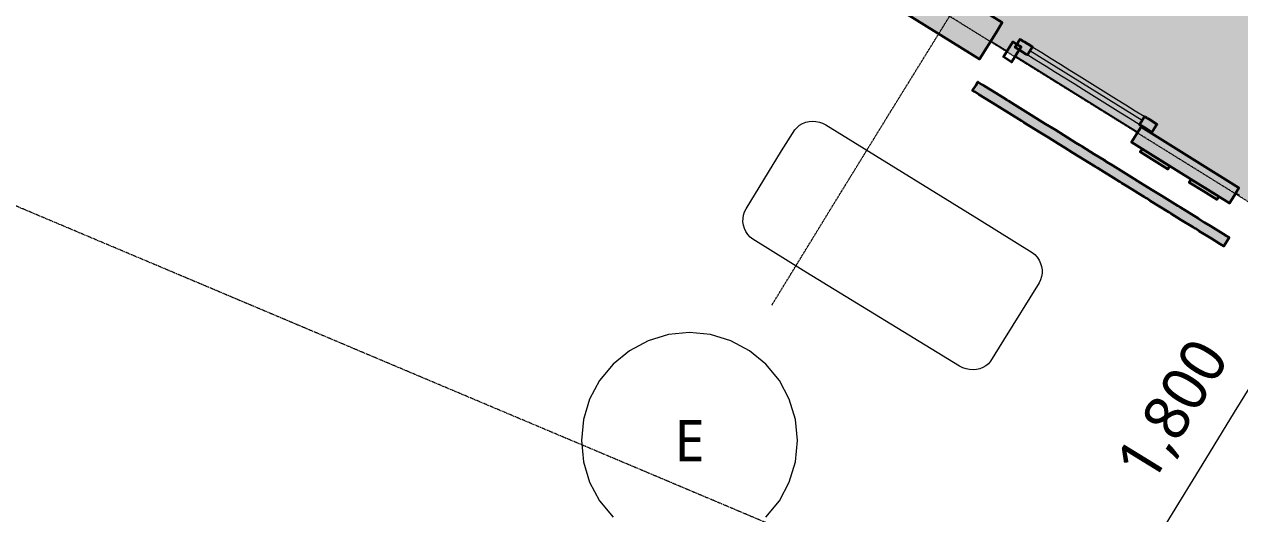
# Model space of a CAD drawing. Header units: millimetres. Extents: x -31757 to 121236, y -27283 to 63658.
# Drawn here: x 34994 to 40053, y 3077 to 5113 of the extents above; entities that cross this region are included whole.
import ezdxf

# ---------------------------------------------------------------- set-up
doc = ezdxf.new("R2010")
doc.units = ezdxf.units.MM
doc.linetypes.add('DASHDOT', pattern=[3.556, 2.54, -0.508, 0, -0.508])
doc.linetypes.add('PHANTOM', pattern=[6.35, 3.175, -0.635, 0.635, -0.635, 0.635, -0.635])
for name, color, linetype, lineweight in [('01_切断（構造・壁）', 7, 'Continuous', 35), ('03_切断（ガラス）', 5, 'Continuous', 13), ('06_部屋の色', 8, 'Continuous', 0), ('10_見えがかり', 7, 'Continuous', 13), ('20_上部（屋根の外形・梁）', 8, 'PHANTOM', 9), ('40_通り芯', 1, 'DASHDOT', 9), ('41_通り芯の符号', 1, 'Continuous', 13), ('50_寸法', 3, 'Continuous', 9)]:
    doc.layers.add(name, color=color, linetype=linetype, lineweight=lineweight)
doc.styles.add('JP', font='NotoSansCJKjp-Regular.otf')

msp = doc.modelspace()

# ---------------------------------------------------------------- hatches: boundary and pattern name
at = {"layer": '01_切断（構造・壁）'}
for points in [[(38630.3, 5179.3), (38677, 5254.5), (38725.2, 5332.2), (39065.2, 5121.2), (39037.6, 5076.9), (38970.2, 4968.3)], [(39122.6, 5014.7), (39121.1, 5015.7), (39118.4, 5017.4), (39119, 5018.4), (39120.1, 5020.2), (39120.8, 5021.2), (39121.9, 5023), (39122.5, 5024.1), (39123.7, 5025.9), (39124.3, 5026.9), (39125.4, 5028.7), (39126.1, 5029.7), (39127.2, 5031.5), (39127.8, 5032.6), (39128.9, 5034.4), (39129.6, 5035.4), (39130.7, 5037.2), (39131.3, 5038.2), (39132.4, 5040), (39133.1, 5041.1), (39134.2, 5042.9), (39134.8, 5043.9), (39136, 5045.7), (39136.6, 5046.7), (39137.7, 5048.5), (39138.4, 5049.6), (39139.5, 5051.4), (39141, 5050.4), (39143.7, 5048.7), (39145.3, 5047.7), (39148, 5046.1), (39149.5, 5045.1), (39152.2, 5043.4), (39153.8, 5042.5), (39156.5, 5040.8), (39158, 5039.8), (39160.7, 5038.2), (39162.3, 5037.2), (39165, 5035.5), (39166.5, 5034.6), (39169.2, 5032.9), (39170.8, 5031.9), (39173.5, 5030.3), (39175, 5029.3), (39177.7, 5027.6), (39179.3, 5026.7), (39182, 5025), (39183.5, 5024), (39186.2, 5022.4), (39187.8, 5021.4), (39190.5, 5019.7), (39189.8, 5018.7), (39188.7, 5016.9), (39188, 5015.8), (39186.9, 5014.1), (39186.3, 5013), (39185.2, 5011.2), (39184.5, 5010.2), (39183.4, 5008.4), (39182.8, 5007.3), (39181.7, 5005.6), (39181, 5004.5), (39179.9, 5002.7), (39179.3, 5001.7), (39178.1, 4999.9), (39177.5, 4998.8), (39176.4, 4997.1), (39175.7, 4996), (39174.6, 4994.2), (39174, 4993.2), (39172.9, 4991.4), (39172.2, 4990.4), (39171.1, 4988.6), (39170.5, 4987.5), (39169.4, 4985.7), (39167.8, 4986.7), (39165.1, 4988.4), (39163.5, 4989.3), (39160.9, 4991), (39159.3, 4992), (39156.6, 4993.6), (39155, 4994.6), (39152.4, 4996.3), (39150.8, 4997.2), (39148.1, 4998.9), (39146.6, 4999.9), (39143.9, 5001.6), (39142.3, 5002.5), (39139.6, 5004.2), (39138.1, 5005.2), (39135.4, 5006.8), (39133.8, 5007.8), (39131.1, 5009.5), (39129.6, 5010.4), (39126.9, 5012.1), (39125.3, 5013.1)], [(39039.9, 4826.1), (39079.5, 4801.7), (39082, 4800.1), (39091.3, 4794.3), (39091.3, 4794.3), (39116.8, 4778.5), (39117.2, 4778.3), (39184, 4736.9), (39244, 4699.8), (39286.1, 4673.7), (39320.8, 4652.1), (39321.2, 4651.9), (39371.9, 4620.5), (39371.9, 4620.5), (39388.1, 4610.5), (39397.4, 4604.7), (39397.4, 4604.7), (39448, 4573.4), (39487.8, 4548.7), (39490.1, 4547.3), (39499.4, 4541.6), (39499.4, 4541.6), (39524.9, 4525.8), (39525.3, 4525.5), (39592.1, 4484.1), (39652, 4447), (39694.1, 4420.9), (39728.7, 4399.5), (39796.1, 4357.7), (39805.4, 4352), (39805.4, 4352), (39881.9, 4304.6), (39881.9, 4304.6), (39898.1, 4294.6), (39907.4, 4288.8), (39907.4, 4288.8), (39932.6, 4273.2), (39983.9, 4241.4), (39983.9, 4241.4), (40000.2, 4231.4), (40009.4, 4225.6), (40005.2, 4218.7), (40001.4, 4212.6), (39987.3, 4189.9), (39971.1, 4199.9), (39936.3, 4221.5), (39885.3, 4253), (39885.3, 4253), (39869.1, 4263.1), (39859.8, 4268.8), (39859.8, 4268.8), (39808.8, 4300.4), (39767, 4326.2), (39757.8, 4332), (39757.8, 4332), (39757.7, 4332), (39757.7, 4332), (39681.2, 4379.4), (39681.2, 4379.4), (39665, 4389.4), (39655.7, 4395.2), (39655.7, 4395.2), (39630.2, 4411), (39604.8, 4426.7), (39604.7, 4426.7), (39579.2, 4442.5), (39579.2, 4442.5), (39563, 4452.6), (39553.7, 4458.3), (39553.7, 4458.3), (39528.2, 4474.1), (39477.2, 4505.7), (39477.2, 4505.7), (39460.9, 4515.7), (39460.9, 4515.7), (39460.9, 4515.7), (39451.6, 4521.5), (39451.6, 4521.5), (39358.9, 4578.9), (39324.1, 4600.5), (39298.6, 4616.2), (39256.9, 4642.1), (39222.1, 4663.6), (39154.9, 4705.2), (39145.5, 4711), (39145.5, 4711), (39052.8, 4768.4), (39018, 4790), (38967, 4821.5), (38967, 4821.5), (38950.8, 4831.6), (38941.5, 4837.3), (38955.7, 4860.2), (38963.8, 4873.3), (38980, 4863.3), (38989.3, 4857.5), (38989.3, 4857.5)], [(39640.9, 4693.1), (39639.4, 4694), (39636.7, 4695.7), (39637.3, 4696.7), (39638.4, 4698.5), (39639.1, 4699.6), (39640.2, 4701.4), (39640.8, 4702.4), (39641.9, 4704.2), (39642.6, 4705.2), (39643.7, 4707), (39644.3, 4708.1), (39645.5, 4709.9), (39646.1, 4710.9), (39647.2, 4712.7), (39647.9, 4713.7), (39649, 4715.5), (39649.6, 4716.6), (39650.7, 4718.4), (39651.4, 4719.4), (39652.5, 4721.2), (39653.1, 4722.2), (39654.2, 4724), (39654.9, 4725.1), (39656, 4726.8), (39656.7, 4727.9), (39657.8, 4729.7), (39659.3, 4728.7), (39662, 4727), (39663.6, 4726.1), (39666.3, 4724.4), (39667.8, 4723.4), (39670.5, 4721.8), (39672.1, 4720.8), (39674.8, 4719.1), (39676.3, 4718.2), (39679, 4716.5), (39680.6, 4715.5), (39683.3, 4713.9), (39684.8, 4712.9), (39687.5, 4711.2), (39689.1, 4710.3), (39691.7, 4708.6), (39693.3, 4707.6), (39696, 4706), (39697.6, 4705), (39700.2, 4703.3), (39701.8, 4702.3), (39704.5, 4700.7), (39706.1, 4699.7), (39708.7, 4698), (39708.1, 4697), (39707, 4695.2), (39706.3, 4694.2), (39705.2, 4692.4), (39704.6, 4691.3), (39703.5, 4689.5), (39702.8, 4688.5), (39701.7, 4686.7), (39701.1, 4685.7), (39700, 4683.9), (39699.3, 4682.8), (39698.2, 4681), (39697.5, 4680), (39696.4, 4678.2), (39695.8, 4677.2), (39694.7, 4675.4), (39694, 4674.3), (39692.9, 4672.6), (39692.3, 4671.5), (39691.2, 4669.7), (39690.5, 4668.7), (39689.4, 4666.9), (39688.8, 4665.8), (39687.6, 4664.1), (39686.1, 4665), (39683.4, 4666.7), (39681.8, 4667.7), (39679.2, 4669.3), (39677.6, 4670.3), (39674.9, 4672), (39673.3, 4672.9), (39670.7, 4674.6), (39669.1, 4675.6), (39666.4, 4677.2), (39664.8, 4678.2), (39662.2, 4679.9), (39660.6, 4680.8), (39657.9, 4682.5), (39656.3, 4683.5), (39653.7, 4685.1), (39652.1, 4686.1), (39649.4, 4687.8), (39647.8, 4688.8), (39645.2, 4690.4), (39643.6, 4691.4)], [(40010.8, 4369.3), (39799.2, 4500.7), (39603, 4622.4), (39623.5, 4655.5), (39642.5, 4686.2), (39854.1, 4554.8), (40050.4, 4433.1), (40050.4, 4433.1), (40050.4, 4433.1), (40029.8, 4400), (40010.8, 4369.3), (40010.8, 4369.3)], [(39699.2, 4545.1), (39639.7, 4582), (39643.8, 4588.6), (39647.6, 4594.8), (39707.1, 4557.8), (39762.3, 4523.6), (39758.2, 4517), (39754.4, 4510.8)], [(39903.1, 4418.5), (39843.6, 4455.5), (39847.7, 4462.1), (39851.5, 4468.2), (39911, 4431.3), (39966.2, 4397), (39962.1, 4390.4), (39958.3, 4384.3)]]:
    msp.add_hatch(color=7, dxfattribs=at).paths.add_polyline_path(points)
at = {"layer": '06_部屋の色', "true_color": 0xe9dfcf}
for points in [[(30053.3, 10701.9), (31599.1, 13152.3), (41587.5, 6748.4), (40839.8, 5563.1), (40869.4, 5544.4), (40121.8, 4359.3), (30142.6, 10553), (30185, 10620.1)], [(40121.8, 4359.3), (38847.3, 5150.3), (40354.2, 7539.1), (41587.5, 6748.4), (40839.8, 5563.1), (40869.4, 5544.4)]]:
    msp.add_hatch(color=8, dxfattribs=at).paths.add_polyline_path(points)

# ---------------------------------------------------------------- linework, layer by layer
at = {"layer": '01_切断（構造・壁）'}
for points in [[(38630.3, 5179.3), (38677, 5254.5), (38725.2, 5332.2), (39065.2, 5121.2), (39037.6, 5076.9), (38970.2, 4968.3), (38630.3, 5179.3)], [(39124.6, 4989.4), (39104, 4956.3), (39104, 4956.3), (39104, 4956.3), (39086.2, 4967.3), (39070, 4977.4), (39070, 4977.4), (39070, 4977.4), (39088.8, 5007.6), (39109.3, 5040.7), (39127.1, 5029.6), (39143.3, 5019.6), (39143.3, 5019.6), (39143.3, 5019.6), (39128.9, 4996.5), (39124.6, 4989.4)], [(39122.6, 5014.7), (39121.1, 5015.7), (39118.4, 5017.4), (39119, 5018.4), (39120.1, 5020.2), (39120.8, 5021.2), (39121.9, 5023), (39122.5, 5024.1), (39123.7, 5025.9), (39124.3, 5026.9), (39125.4, 5028.7), (39126.1, 5029.7), (39127.2, 5031.5), (39127.8, 5032.6), (39128.9, 5034.4), (39129.6, 5035.4), (39130.7, 5037.2), (39131.3, 5038.2), (39132.4, 5040), (39133.1, 5041.1), (39134.2, 5042.9), (39134.8, 5043.9), (39136, 5045.7), (39136.6, 5046.7), (39137.7, 5048.5), (39138.4, 5049.6), (39139.5, 5051.4), (39141, 5050.4), (39143.7, 5048.7), (39145.3, 5047.7), (39148, 5046.1), (39149.5, 5045.1), (39152.2, 5043.4), (39153.8, 5042.5), (39156.5, 5040.8), (39158, 5039.8), (39160.7, 5038.2), (39162.3, 5037.2), (39165, 5035.5), (39166.5, 5034.6), (39169.2, 5032.9), (39170.8, 5031.9), (39173.5, 5030.3), (39175, 5029.3), (39177.7, 5027.6), (39179.3, 5026.7), (39182, 5025), (39183.5, 5024), (39186.2, 5022.4), (39187.8, 5021.4), (39190.5, 5019.7), (39189.8, 5018.7), (39188.7, 5016.9), (39188, 5015.8), (39186.9, 5014.1), (39186.3, 5013), (39185.2, 5011.2), (39184.5, 5010.2), (39183.4, 5008.4), (39182.8, 5007.3), (39181.7, 5005.6), (39181, 5004.5), (39179.9, 5002.7), (39179.3, 5001.7), (39178.1, 4999.9), (39177.5, 4998.8), (39176.4, 4997.1), (39175.7, 4996), (39174.6, 4994.2), (39174, 4993.2), (39172.9, 4991.4), (39172.2, 4990.4), (39171.1, 4988.6), (39170.5, 4987.5), (39169.4, 4985.7), (39167.8, 4986.7), (39165.1, 4988.4), (39163.5, 4989.3), (39160.9, 4991), (39159.3, 4992), (39156.6, 4993.6), (39155, 4994.6), (39152.4, 4996.3), (39150.8, 4997.2), (39148.1, 4998.9), (39146.6, 4999.9), (39143.9, 5001.6), (39142.3, 5002.5), (39139.6, 5004.2), (39138.1, 5005.2), (39135.4, 5006.8), (39133.8, 5007.8), (39131.1, 5009.5), (39129.6, 5010.4), (39126.9, 5012.1), (39125.3, 5013.1), (39122.6, 5014.7)], [(39039.9, 4826.1), (39079.5, 4801.7), (39082, 4800.1), (39091.3, 4794.3), (39091.3, 4794.3), (39116.8, 4778.5), (39117.2, 4778.3), (39184, 4736.9), (39244, 4699.8), (39286.1, 4673.7), (39320.8, 4652.1), (39321.2, 4651.9), (39371.9, 4620.5), (39371.9, 4620.5), (39388.1, 4610.5), (39397.4, 4604.7), (39397.4, 4604.7), (39448, 4573.4), (39487.8, 4548.7), (39490.1, 4547.3), (39499.4, 4541.6), (39499.4, 4541.6), (39524.9, 4525.8), (39525.3, 4525.5), (39592.1, 4484.1), (39652, 4447), (39694.1, 4420.9), (39728.7, 4399.5), (39796.1, 4357.7), (39805.4, 4352), (39805.4, 4352), (39881.9, 4304.6), (39881.9, 4304.6), (39898.1, 4294.6), (39907.4, 4288.8), (39907.4, 4288.8), (39932.6, 4273.2), (39983.9, 4241.4), (39983.9, 4241.4), (40000.2, 4231.4), (40009.4, 4225.6), (40005.2, 4218.7), (40001.4, 4212.6), (39987.3, 4189.9), (39971.1, 4199.9), (39936.3, 4221.5), (39885.3, 4253), (39885.3, 4253), (39869.1, 4263.1), (39859.8, 4268.8), (39859.8, 4268.8), (39808.8, 4300.4), (39767, 4326.2), (39757.8, 4332), (39757.8, 4332), (39757.7, 4332), (39757.7, 4332), (39681.2, 4379.4), (39681.2, 4379.4), (39665, 4389.4), (39655.7, 4395.2), (39655.7, 4395.2), (39630.2, 4411), (39604.8, 4426.7), (39604.7, 4426.7), (39579.2, 4442.5), (39579.2, 4442.5), (39563, 4452.6), (39553.7, 4458.3), (39553.7, 4458.3), (39528.2, 4474.1), (39477.2, 4505.7), (39477.2, 4505.7), (39460.9, 4515.7), (39460.9, 4515.7), (39460.9, 4515.7), (39451.6, 4521.5), (39451.6, 4521.5), (39358.9, 4578.9), (39324.1, 4600.5), (39298.6, 4616.2), (39256.9, 4642.1), (39222.1, 4663.6), (39154.9, 4705.2), (39145.5, 4711), (39145.5, 4711), (39052.8, 4768.4), (39018, 4790), (38967, 4821.5), (38967, 4821.5), (38950.8, 4831.6), (38941.5, 4837.3), (38955.7, 4860.2), (38963.8, 4873.3), (38980, 4863.3), (38989.3, 4857.5), (38989.3, 4857.5), (39039.9, 4826.1)], [(39640.9, 4693.1), (39639.4, 4694), (39636.7, 4695.7), (39637.3, 4696.7), (39638.4, 4698.5), (39639.1, 4699.6), (39640.2, 4701.4), (39640.8, 4702.4), (39641.9, 4704.2), (39642.6, 4705.2), (39643.7, 4707), (39644.3, 4708.1), (39645.5, 4709.9), (39646.1, 4710.9), (39647.2, 4712.7), (39647.9, 4713.7), (39649, 4715.5), (39649.6, 4716.6), (39650.7, 4718.4), (39651.4, 4719.4), (39652.5, 4721.2), (39653.1, 4722.2), (39654.2, 4724), (39654.9, 4725.1), (39656, 4726.8), (39656.7, 4727.9), (39657.8, 4729.7), (39659.3, 4728.7), (39662, 4727), (39663.6, 4726.1), (39666.3, 4724.4), (39667.8, 4723.4), (39670.5, 4721.8), (39672.1, 4720.8), (39674.8, 4719.1), (39676.3, 4718.2), (39679, 4716.5), (39680.6, 4715.5), (39683.3, 4713.9), (39684.8, 4712.9), (39687.5, 4711.2), (39689.1, 4710.3), (39691.7, 4708.6), (39693.3, 4707.6), (39696, 4706), (39697.6, 4705), (39700.2, 4703.3), (39701.8, 4702.3), (39704.5, 4700.7), (39706.1, 4699.7), (39708.7, 4698), (39708.1, 4697), (39707, 4695.2), (39706.3, 4694.2), (39705.2, 4692.4), (39704.6, 4691.3), (39703.5, 4689.5), (39702.8, 4688.5), (39701.7, 4686.7), (39701.1, 4685.7), (39700, 4683.9), (39699.3, 4682.8), (39698.2, 4681), (39697.5, 4680), (39696.4, 4678.2), (39695.8, 4677.2), (39694.7, 4675.4), (39694, 4674.3), (39692.9, 4672.6), (39692.3, 4671.5), (39691.2, 4669.7), (39690.5, 4668.7), (39689.4, 4666.9), (39688.8, 4665.8), (39687.6, 4664.1), (39686.1, 4665), (39683.4, 4666.7), (39681.8, 4667.7), (39679.2, 4669.3), (39677.6, 4670.3), (39674.9, 4672), (39673.3, 4672.9), (39670.7, 4674.6), (39669.1, 4675.6), (39666.4, 4677.2), (39664.8, 4678.2), (39662.2, 4679.9), (39660.6, 4680.8), (39657.9, 4682.5), (39656.3, 4683.5), (39653.7, 4685.1), (39652.1, 4686.1), (39649.4, 4687.8), (39647.8, 4688.8), (39645.2, 4690.4), (39643.6, 4691.4), (39640.9, 4693.1)], [(40010.8, 4369.3), (39799.2, 4500.7), (39603, 4622.4), (39623.5, 4655.5), (39642.5, 4686.2), (39854.1, 4554.8), (40050.4, 4433.1), (40050.4, 4433.1), (40050.4, 4433.1), (40029.8, 4400), (40010.8, 4369.3), (40010.8, 4369.3), (40010.8, 4369.3)], [(39699.2, 4545.1), (39639.7, 4582), (39643.8, 4588.6), (39647.6, 4594.8), (39707.1, 4557.8), (39762.3, 4523.6), (39758.2, 4517), (39754.4, 4510.8), (39699.2, 4545.1)], [(39903.1, 4418.5), (39843.6, 4455.5), (39847.7, 4462.1), (39851.5, 4468.2), (39911, 4431.3), (39966.2, 4397), (39962.1, 4390.4), (39958.3, 4384.3), (39903.1, 4418.5)]]:
    msp.add_lwpolyline(points, dxfattribs=at)
at = {"layer": '03_切断（ガラス）'}
msp.add_lwpolyline([(39647.2, 4712.7), (39179.9, 5002.7)], dxfattribs=at)
at = {"layer": '10_見えがかり'}
for points in [[(39019.3, 5043.6), (39083.9, 5003.5)], [(39192.2, 5018.7), (39229.4, 4995.5), (39268.3, 4971.4), (39307.3, 4947.2), (39346.2, 4923), (39385.2, 4898.9), (39463.1, 4850.5), (39540.9, 4802.2), (39579.9, 4778), (39618.8, 4753.8), (39656.1, 4730.7)], [(39121.2, 4980.3), (39627.6, 4666)], [(39635, 4696.7), (39597.7, 4719.9), (39558.8, 4744), (39480.9, 4792.4), (39403, 4840.7), (39364.1, 4864.9), (39325.1, 4889.1), (39286.2, 4913.2), (39247.2, 4937.4), (39208.3, 4961.6), (39171.1, 4984.7)], [(37988.3, 4319.7), (37992.5, 4332.9), (37998.5, 4345.4), (38146.5, 4586.5), (38201.5, 4674.2), (38210.7, 4684.5), (38221.2, 4693.6), (38233.6, 4700.4), (38246.7, 4705.4), (38260.5, 4708.8), (38274.8, 4710.3), (38289.3, 4709.1), (38303.5, 4706), (38317.3, 4701.2), (38330.4, 4694.7), (38969, 4301.4), (39189.7, 4164.4), (39200.8, 4154.9), (39210.7, 4144.1), (39218.3, 4131.8), (39224.3, 4118.7), (39228.5, 4105.1), (39230.8, 4091.2), (39230.4, 4077.2), (39228, 4063.6), (39223.8, 4050.4), (39217.9, 4038), (39070.8, 3798.4), (39016.2, 3711.3), (39007.1, 3701), (38996.6, 3692), (38984.3, 3685.2), (38971.2, 3680.2), (38957.4, 3676.8), (38943.2, 3675.3), (38928.7, 3676.6), (38914.5, 3679.6), (38900.7, 3684.4), (38887.5, 3690.8), (38247.8, 4082.3), (38026.7, 4218.7), (38015.6, 4228.1), (38005.7, 4238.9), (37998, 4251.2), (37992.1, 4264.3), (37987.9, 4277.9), (37985.5, 4291.9), (37986, 4306), (37988.3, 4319.7)], [(40038.9, 4410.8), (40052.5, 4402.3)]]:
    msp.add_lwpolyline(points, dxfattribs=at)
at = {"layer": '20_上部（屋根の外形・梁）'}
msp.add_lwpolyline([(40432.8, 2047.6), (34030.2, 4749.4), (34030.2, 4749.4), (26699.9, 7843.6), (26699.4, 7843.9), (26031.1, 8156.4), (26029.4, 8157.3), (26026.4, 8159.3), (26025.8, 8159.7), (26026.2, 8160.3), (26672.5, 9168.4), (26672.6, 9168.6), (28268.7, 11715.1), (28269.1, 11715.6), (28269.7, 11715.3), (30036.5, 10618.7)], dxfattribs=at)
at = {"layer": '40_通り芯'}
for points in [[(42924, 2615.6), (26440.4, 12845.6)], [(38105.3, 3944.1), (38353.1, 4348.9), (38602, 4753.2), (38851.8, 5156.8), (39102.7, 5559.8), (39354.5, 5962.2), (39607.3, 6363.9), (39861.1, 6765.1), (40115.9, 7165.6), (40371.7, 7565.5), (40628.4, 7964.7), (40886.1, 8363.4), (41144.9, 8761.4), (41404.5, 9158.7)]]:
    msp.add_lwpolyline(points, dxfattribs=at)
at = {"layer": '41_通り芯の符号'}
for points in [[(38212.8, 3381), (38204.2, 3468.8), (38178.6, 3553.2), (38137, 3631), (38081, 3699.2), (38012.8, 3755.2), (37935, 3796.8), (37850.6, 3822.4), (37762.8, 3831), (37675, 3822.4), (37590.6, 3796.8), (37512.8, 3755.2), (37444.6, 3699.2), (37388.7, 3631), (37347.1, 3553.2), (37321.5, 3468.8), (37312.8, 3381), (37321.5, 3293.2), (37347.1, 3208.8), (37388.7, 3131), (37444.6, 3062.8)], [(38081, 3062.8), (38137, 3131), (38178.6, 3208.8), (38204.2, 3293.2), (38212.8, 3381)]]:
    msp.add_lwpolyline(points, dxfattribs=at)
at = {"layer": '50_寸法'}
msp.add_lwpolyline([(39493.4, 2618.5), (39627.6, 2839), (39762, 3059.3), (39896.8, 3279.4), (40031.8, 3499.3), (40167.2, 3719), (40302.8, 3938.6), (40438.8, 4157.9)], dxfattribs=at)

# ---------------------------------------------------------------- texts
at = {"layer": '41_通り芯の符号', "insert": (37762.8, 3381), "char_height": 172, "attachment_point": 5, "style": 'JP'}
msp.add_mtext('E', dxfattribs=at)
at = {"layer": '50_寸法', "insert": (39879.1, 3441.7), "char_height": 187.87, "attachment_point": 8, "rotation": 58.446, "style": 'JP'}
msp.add_mtext('1,800', dxfattribs=at)

doc.saveas('drawing.dxf')
